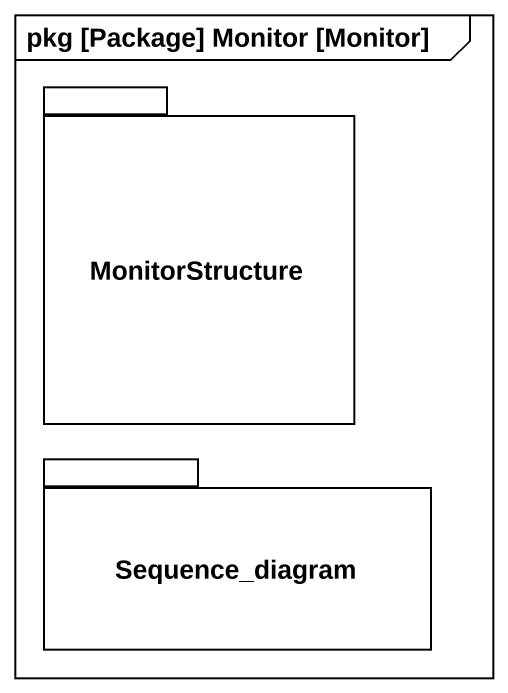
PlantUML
@startuml
mainframe pkg [Package] Monitor [Monitor]
package MonitorStructure {
}
package Sequence_diagram {
}
@enduml
